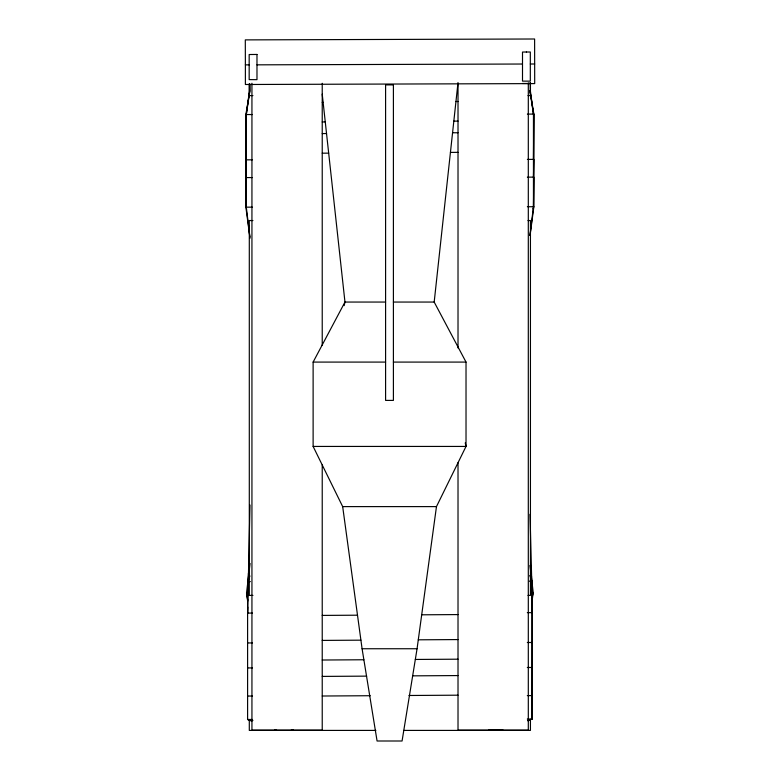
<?xml version="1.0" encoding="UTF-8"?>
<svg xmlns="http://www.w3.org/2000/svg" width="780" height="780" viewBox="0 0 780 780"><rect width="100%" height="100%" fill="white"/><g stroke="black" fill="none" stroke-linecap="round" stroke-linejoin="round"><path stroke-width="1.17" d="M249.99 504.992L247.601 613.08L252.427 613.08M533.452 159.393L533.871 114.094L527.377 114.094M529.971 235.404L533.452 206.72L533.871 177.138L527.377 177.138M248.459 573.085L247.601 597.802L247.601 719.472L251.911 721.256M247.601 613.265L247.718 607.006M533.452 177.138L533.871 159.393L527.377 159.393M528.518 720.018L531.999 719.033L532.145 597.353L530.02 514.283M322.228 94.136L344.965 302.055L313.121 362.086L313.121 446.433L342.673 506.61L362.086 648.745L377.072 741L402.07 741L417.066 648.745L436.469 506.61L466.021 446.433L466.021 362.086L434.187 302.055L458.016 82.543M247.65 601.204L246.538 592.937L250.058 563.472M249.922 237.042L246.295 207.158L246.295 114.543L249.415 91.114L249.415 84.016M530.068 235.404L533.871 206.72L533.871 114.094M531.531 598.426L531.941 601.936L533.208 592.488L529.981 565.451M531.531 583.43L531.531 576.293M246.295 114.543L249.824 91.114L249.756 84.016L249.824 91.114L245.875 114.533L245.875 207.158L250 238.232M533.208 592.488L532.145 597.353L532.145 719.033L527.836 720.817M344.175 305.614L344.965 302.055L385.593 302.055M248.216 583.869L247.894 581.597L249.912 575.913M532.935 208.903L533.871 206.72L527.377 206.72M290.891 730.411L293.212 729.69M322.228 102.336L323.125 102.326M455.959 101.517L458.016 101.507M322.228 121.953L325.27 121.933M453.823 121.144L458.016 121.114M322.228 133.575L326.537 133.546M452.566 132.775L458.016 132.746M322.228 153.192L328.682 153.143M450.43 152.402L458.016 152.353M322.228 615.41L357.503 615.196M421.697 614.806L458.016 614.582M322.228 640.409L360.906 640.166M418.285 639.815L458.016 639.571M322.228 660.017L363.87 659.763M415.321 659.451L458.016 659.188M322.228 676.406L366.649 676.133M412.552 675.85L458.016 675.568M322.228 696.014L370.247 695.721M408.954 695.487L458.016 695.185M245.378 64.877L245.3 39.887L534.612 39L534.7 83.606L245.388 84.493L245.378 64.877L249.171 64.867M256.981 64.837L522.502 64.028M530.312 64.009L534.69 63.989M528.079 83.245L530.312 83.245L530.332 90.665L533.452 114.094L533.452 206.72M522.502 83.47L530.312 83.47M252.935 95.589L249.298 95.589L249.298 83.713M528.011 95.589L530.439 95.589L530.439 82.524M252.369 114.543L245.875 114.543L246.295 159.841M252.369 159.841L245.875 159.841L246.295 177.577M252.369 177.577L245.875 177.577L246.295 207.158M245.875 207.158L252.369 207.158M252.935 220.545L249.298 220.545L249.298 595.403L252.935 595.403M528.011 220.545L530.439 220.545L530.439 595.403L528.011 595.403M393.403 302.055L434.187 302.055M313.121 362.086L385.593 362.086M393.403 362.086L466.021 362.086M313.121 446.433L466.021 446.433L465.241 442.884M342.673 506.61L436.469 506.61M529.425 581.158L531.853 581.158L532.145 612.641L527.319 612.641M247.894 581.597L250.322 581.597M531.999 612.817L531.941 601.936M527.319 642.496L532.145 642.496M247.601 642.944L252.427 642.944M362.086 648.745L417.066 648.745M527.319 667.485L532.145 667.485M247.601 667.933L252.427 667.933M527.319 695.604L532.145 695.604M247.601 696.043L252.427 696.043M527.319 719.033L532.145 719.033M247.601 719.472L252.427 719.472M252.935 720.359L249.298 720.359L249.298 730.411L375.872 730.411M528.011 720.359L530.439 720.359L530.439 730.411L403.865 730.411M488.855 729.963L502.915 729.963M247.748 719.472L250.068 720.135M274.657 729.69L276.832 730.411M529.834 575.474L531.853 581.158M246.538 592.937L247.708 600.093M533.871 114.085L529.922 90.665L533.452 114.094M530.809 565.354L531.209 571.428M528.304 83.245L528.304 730.109L458.016 730.109L458.016 462.735M458.016 83.518L458.016 347.987M322.228 83.284L322.228 345.452M322.228 464.977L322.228 730.109L251.94 730.109L251.94 83.245M256.981 54.454L249.171 54.522L249.171 79.618L256.981 79.657L256.981 54.454M526.412 52.007L522.502 52.046L522.502 81.12L530.312 81.159L530.312 52.007L526.412 52.007M393.403 84.893L385.593 84.893L385.593 400.403L393.403 400.403L393.403 84.893"/></g></svg>
